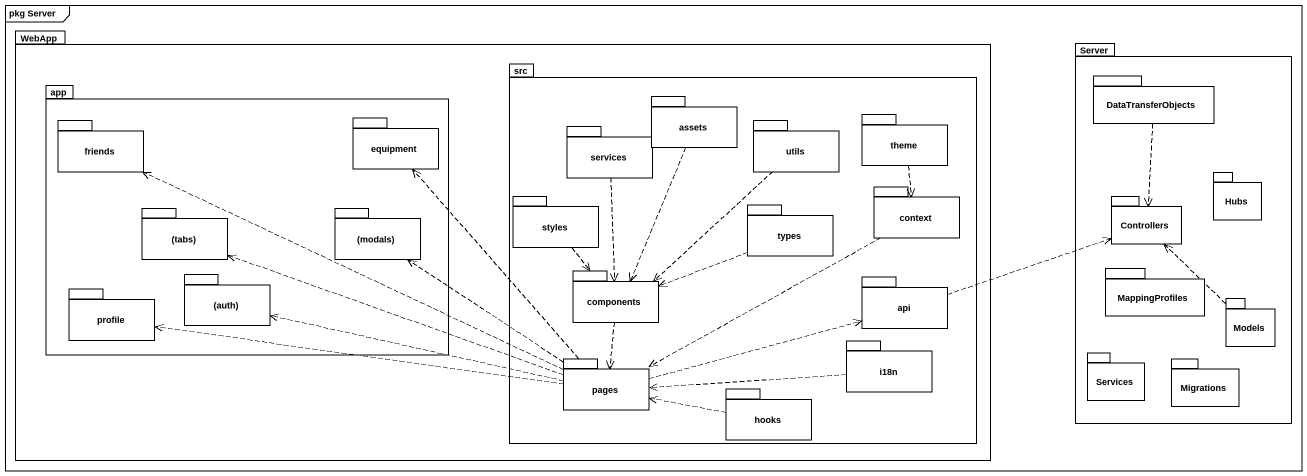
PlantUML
@startuml
mainframe pkg Server
package WebApp {
  package app {
    package friends {
    }
    package equipment {
    }
    package "(tabs)" as tabs {
    }
    package "(modals)" as modals {
    }
    package "(auth)" as auth {
    }
    package profile {
    }
  }
  package src {
    package services {
    }
    package assets {
    }
    package utils {
    }
    package theme {
    }
    package styles {
    }
    package types {
    }
    package context {
    }
    package components {
    }
    package api {
    }
    package pages {
    }
    package i18n {
    }
    package hooks {
    }
  }
}
package Server {
  package DataTransferObjects {
  }
  package Controllers {
  }
  package Hubs {
  }
  package MappingProfiles {
  }
  package Models {
  }
  package Services {
  }
  package Migrations {
  }
}
DataTransferObjects ..> Controllers
services ..> components
assets ..> components
utils ..> components
theme ..> context
styles ..> components
types .left.> components
context .left.> pages
components ..> pages
api .right.> Controllers
Models .up.> Controllers
pages .left.> friends
pages .up.> equipment
pages .left.> tabs
pages .up.> modals
pages .left.> auth
pages .right.> api
pages .left.> profile
i18n .left.> pages
hooks .left.> pages
@enduml
